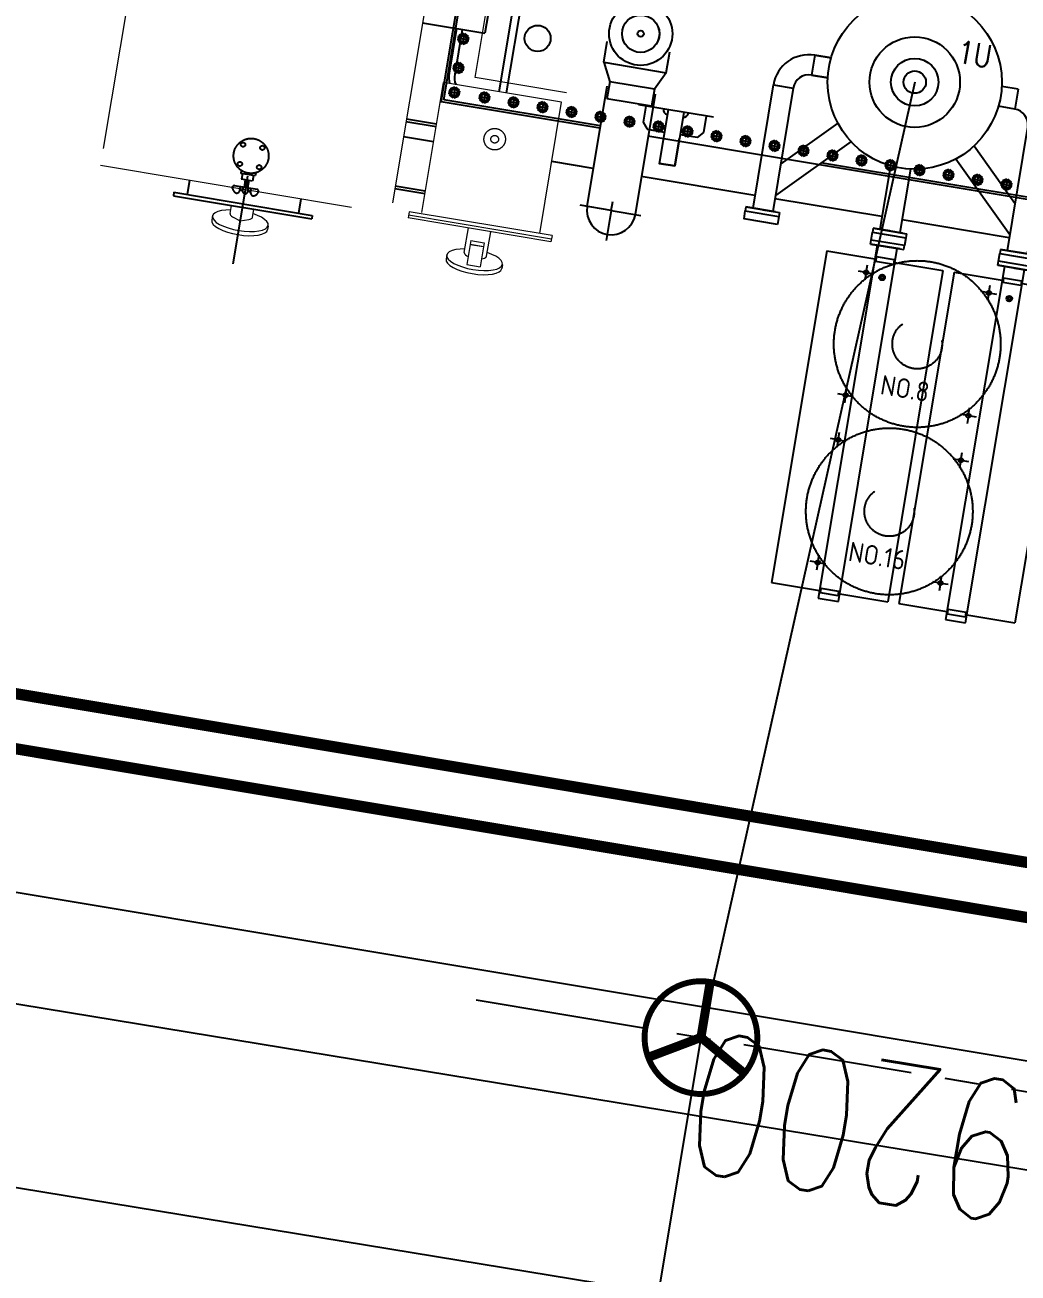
# Model space of a CAD drawing. Header units: millimetres. Extents: x 6239764 to 13047540, y 367704 to 979893.
# Drawn here: x 8164851 to 8169241, y 402951 to 408467 of the extents above; entities that cross this region are included whole.
import ezdxf
from ezdxf.enums import TextEntityAlignment as Align

# ---------------------------------------------------------------- set-up
doc = ezdxf.new("R2010")
doc.units = ezdxf.units.MM
doc.header["$LTSCALE"] = 300
for name, pattern in [('AM_ISO08W050', [18, 12, -1.5, 3, -1.5]), ('AM_ISO08W050X2', [9, 6, -0.75, 1.5, -0.75]), ('Amconstr', [9999, 9999, 0]), ('CENTER', [2, 1.25, -0.25, 0.25, -0.25]), ('CENTER2', [28.575, 19.05, -3.175, 3.175, -3.175]), ('DASHED', [0.75, 0.5, -0.25]), ('HIDDEN', [9.525, 6.35, -3.175]), ('PHANTOM', [2.5, 1.25, -0.25, 0.25, -0.25, 0.25, -0.25])]:
    doc.linetypes.add(name, pattern=pattern)
for name, color, linetype in [('1', 7, 'Continuous'), ('25  杶奪', 114, 'Continuous'), ('30  俋窒眈燊\\M+00000D', 3, 'Continuous'), ('AM_0', 7, 'Continuous'), ('COOLING', 41, 'Continuous'), ('M16', 3, 'Continuous'), ('M30', 3, 'Continuous'), ('M4', 5, 'Continuous'), ('SHB', 150, 'Continuous'), ('标注', 7, 'Continuous')]:
    doc.layers.add(name, color=color, linetype=linetype)
for name, color, linetype, lineweight in [('AM_0N', 7, 'Continuous', 50), ('AM_7', 4, 'AM_ISO08W050', 25), ('AM_7N', 4, 'AM_ISO08W050', 25), ('AM_CL', 1, 'Amconstr', 25), ('FAN-AM_0', 7, 'Continuous', 50), ('LV BUSHING-AM_4', 3, 'Continuous', 25), ('PHA', 5, 'PHANTOM', 13), ('SX', 3, 'Continuous', 30), ('tank-AM_0', 7, 'Continuous', 50)]:
    doc.layers.add(name, color=color, linetype=linetype, lineweight=lineweight)
doc.styles.add('ACISOTS', font='isocp.shx', dxfattribs={"height": 1, "bigfont": 'chineset.shx'})
doc.styles.get("Standard").update_dxf_attribs({"font": 'txt8.shx', "width": 0.7, "bigfont": 'hztxt_ii.shx'})
doc.dimstyles.new('STANDARD2', dxfattribs={"dimscale": 250, "dimtxt": 2.5, "dimasz": 2, "dimexe": 2.5, "dimexo": 0, "dimgap": 0.62, "dimtad": 1, "dimdec": 0, "dimzin": 0, "dimdsep": 46, "dimtxsty": 'Standard', "dimblk": 'OBLIQUE', "dimcen": 0.09, "dimadec": 3, "dimazin": 0, "dimtfac": 1, "dimtdec": 0, "dimtofl": 0, "dimtmove": 2, "dimatfit": 3, "dimldrblk": 'OBLIQUE', "dimfxl": 1, "dimtolj": 1, "dimtzin": 0, "dimarcsym": 0})

# ---------------------------------------------------------------- blocks, each defined once
blk = doc.blocks.new('_OBLIQUE')
at = {"color": 0, "linetype": 'ByBlock'}
blk.add_line((-0.5, -0.5), (0.5, 0.5), dxfattribs=at)
blk = doc.blocks.new('*D111')
at = {"layer": 'Defpoints', "color": 0, "ltscale": 0.1, "transparency": 16777216}
for p in [(6142669.1, -12765.9), (6133469.1, -13631.7), (6142669.1, -14241.4)]:
    blk.add_point(p, dxfattribs=at)
at = {"layer": '标注', "color": 67, "lineweight": -2, "ltscale": 0.1, "transparency": 16777216}
for p, q in [((6133469.1, -13631.7), (6133469.1, -12140.9)), ((6142669.1, -14241.4), (6142669.1, -12140.9)), ((6133469.1, -12765.9), (6142669.1, -12765.9))]:
    blk.add_line(p, q, dxfattribs=at)
at = {"layer": '标注', "color": 67, "lineweight": -2, "ltscale": 0.1, "transparency": 16777216, "xscale": 250, "yscale": 250, "zscale": 250, "rotation": 180}
blk.add_blockref('_OBLIQUE', (6133469.1, -12765.9), dxfattribs=at)
at = {"layer": '标注', "color": 67, "lineweight": -2, "ltscale": 0.1, "transparency": 16777216, "xscale": 250, "yscale": 250, "zscale": 250}
blk.add_blockref('_OBLIQUE', (6142669.1, -12765.9), dxfattribs=at)
at = {"layer": '标注', "color": 67, "lineweight": 13, "ltscale": 0.1, "transparency": 16777216, "insert": (6138069.1, -12353.4), "char_height": 625, "attachment_point": 5}
blk.add_mtext('\\A1;9200', dxfattribs=at)
blk = doc.blocks.new('A$C1C76hucg')
at = {"layer": 'COOLING'}
for p, q in [((-7513.8, 3324.4), (-7603.8, 3324.4)), ((-7603.8, 3324.4), (-7603.8, 1742.4)), ((-7513.8, 1742.4), (-7513.8, 3324.4)), ((-7818.8, 1804.4), (-7818.8, 3289.4)), ((-7603.8, 3289.4), (-7818.8, 3289.4)), ((-7598.8, 3299.4), (-7598.8, 3279.4)), ((-7598.8, 3299.4), (-7518.8, 3299.4)), ((-7598.8, 3279.4), (-7518.8, 3279.4)), ((-7518.8, 3299.4), (-7518.8, 3279.4)), ((-7298.8, 3289.4), (-7513.8, 3289.4)), ((-7298.8, 1804.4), (-7298.8, 3289.4)), ((-7603.8, 1804.4), (-7818.8, 1804.4)), ((-7598.8, 1794.4), (-7598.8, 1814.4)), ((-7598.8, 1814.4), (-7518.8, 1814.4)), ((-7598.8, 1794.4), (-7518.8, 1794.4)), ((-7518.8, 1794.4), (-7518.8, 1814.4)), ((-7298.8, 1804.4), (-7513.8, 1804.4)), ((-7558.8, 1742.4), (-7633.8, 1742.4)), ((-7633.8, 1742.4), (-7633.8, 1724.4)), ((-7483.8, 1742.4), (-7633.8, 1742.4)), ((-7633.8, 1742.4), (-7633.8, 1724.4)), ((-7615.9, 1742.4), (-7483.8, 1742.4)), ((-7604.8, 1742.4), (-7483.8, 1742.4)), ((-7558.8, 1742.4), (-7543.3, 1742.4)), ((-7483.8, 1742.4), (-7483.8, 1724.4)), ((-7483.8, 1742.4), (-7483.8, 1724.4)), ((-7633.8, 1671.4), (-7633.8, 1689.4)), ((-7633.8, 1671.4), (-7633.8, 1689.4)), ((-7483.8, 1671.4), (-7633.8, 1671.4)), ((-7558.8, 1671.4), (-7633.8, 1671.4)), ((-7615.9, 1671.4), (-7483.8, 1671.4)), ((-7604.8, 1671.4), (-7483.8, 1671.4)), ((-7603.8, 1118.7), (-7603.8, 1671.4)), ((-7558.8, 1671.4), (-7483.8, 1671.4)), ((-7513.8, 1118.7), (-7513.8, 1671.4)), ((-7483.8, 1671.4), (-7483.8, 1689.4)), ((-7483.8, 1671.4), (-7483.8, 1689.4))]:
    blk.add_line(p, q, dxfattribs=at)
blk.add_lwpolyline([(-7633.8, 1724.4), (-7483.8, 1724.4), (-7483.8, 1689.4), (-7633.8, 1689.4)], close=True, dxfattribs=at)
blk = doc.blocks.new('A$C6C825D1F')
at = {"layer": 'M16', "color": 200, "linetype": 'CENTER', "ltscale": 50}
for p, q in [((115.6, 148), (115.6, 141.5)), ((119.7, 139.4), (181.6, 139.4)), ((136.3, 149.4), (136.3, 139.4)), ((136.3, 149.4), (143.7, 149.4)), ((143.7, 149.4), (143.7, 139.4)), ((145.6, 119), (145.6, 139.4)), ((155.6, 119), (155.6, 139.4)), ((157.6, 149.4), (157.6, 139.4)), ((157.6, 149.4), (165, 149.4)), ((165, 149.4), (165, 139.4)), ((185.6, 148), (185.6, 141.5)), ((130.6, 104), (170.6, 104)), ((130.6, 95.5), (130.6, 104)), ((135.6, 119), (165.6, 119)), ((135.6, 104), (135.6, 119)), ((165.6, 104), (165.6, 119)), ((170.6, 95.5), (170.6, 104))]:
    blk.add_line(p, q, dxfattribs=at)
for centre, radius in [((150.6, 52.4), 47.5), ((124.1, 79), 6), ((177.1, 79), 6), ((124.1, 25.9), 6), ((177.1, 25.9), 6)]:
    blk.add_circle(centre, radius, dxfattribs=at)
for centre, radius, start, end in [((131.3, 142), 16.8, 100.8441, 158.9577), ((119.7, 144.4), 5, 216.0132, 270), ((125.9, 148.3), 10.4, 6.5152, 77.9072), ((150.7, 149.4), 7, 0, 180), ((175.3, 148.3), 10.4, 102.0928, 173.4848), ((170, 142), 16.8, 21.0423, 79.1559), ((181.6, 144.4), 5, 270, 323.9868)]:
    blk.add_arc(centre, radius, start, end, dxfattribs=at)
blk = doc.blocks.new('A$C7B570CCE')
at = {"linetype": 'Continuous'}
for p, q in [((167.5, 0), (-167.5, 0)), ((-35, 0), (-35, -240)), ((35, 0), (35, -240)), ((135, 0), (135, -73.1)), ((35, -240), (-35, -240))]:
    blk.add_line(p, q, dxfattribs=at)
for p, q in [((-135.2, 0), (-135.2, -72.9)), ((-135.2, -72.9), (-112.2, -100)), ((-112.2, -100), (-35, -100)), ((112.2, -100), (35, -100)), ((135.2, -72.9), (112.2, -100))]:
    blk.add_line(p, q)
for centre, start, end in [((-35, 0), 180, 270), ((35, 0), 270, 0)]:
    blk.add_arc(centre, 21, start, end)
blk = doc.blocks.new('A$C31AC28B4')
at = {"layer": 'PHA', "color": 31, "linetype": 'PHANTOM', "lineweight": 0, "ltscale": 3}
for p, q in [((-75, -656), (-605, -656)), ((-605, -1238), (-605, -656)), ((-75, -1244), (-75, -656)), ((-20, -1244), (-660, -1244)), ((-660, -1244), (-660, -1272)), ((-20, -1260), (-660, -1260)), ((-20, -1244), (-20, -1272)), ((-20, -1272), (-660, -1272)), ((-390, -1382.3), (-390, -1272)), ((-290, -1382.3), (-290, -1272)), ((-370, -1325.1), (-310, -1325.1)), ((-370, -1325.1), (-370, -1433)), ((-370, -1341.9), (-310, -1341.9)), ((-370, -1342.2), (-310, -1342.2)), ((-310, -1325.1), (-310, -1433)), ((-465, -1402.2), (-465, -1424.6)), ((-370, -1433), (-310, -1433)), ((-215, -1408.6), (-215, -1424.6))]:
    blk.add_line(p, q, dxfattribs=at)
at = {"layer": 'PHA', "color": 31, "linetype": 'PHANTOM', "lineweight": 0, "ltscale": 3, "flags": 128}
for points in [[(-390, -1365.8), (-411.3, -1369.9), (-429.8, -1375.4), (-444.9, -1382.1), (-456.1, -1389.6), (-462.9, -1397.8), (-465, -1406.3), (-462.4, -1414.7), (-455.1, -1422.8), (-443.5, -1430.3), (-427.9, -1436.8), (-409, -1442.2), (-387.5, -1446.1), (-364.2, -1448.6), (-340, -1449.4), (-315.8, -1448.6), (-292.5, -1446.1), (-271, -1442.2), (-252.1, -1436.8), (-236.5, -1430.3), (-224.9, -1422.8), (-217.6, -1414.7), (-215, -1406.3), (-217.1, -1397.8), (-223.9, -1389.6), (-235.1, -1382.1), (-250.2, -1375.4), (-268.7, -1369.9), (-290, -1365.8)], [(-465, -1424.6), (-462.6, -1433.1), (-455.5, -1441.3), (-443.9, -1448.8), (-428.4, -1455.4), (-409.4, -1460.9), (-387.8, -1464.9), (-364.4, -1467.4), (-340, -1468.2), (-315.6, -1467.4), (-292.2, -1464.9), (-270.6, -1460.9), (-251.6, -1455.4), (-236.1, -1448.8), (-224.5, -1441.3), (-217.4, -1433.1), (-215, -1424.6)], [(-390, -1382.3), (-389.1, -1385.6), (-386.6, -1388.8), (-382.5, -1391.8), (-376.9, -1394.4), (-370, -1396.7)], [(-310, -1396.7), (-303.1, -1394.4), (-297.5, -1391.8), (-293.4, -1388.8), (-290.9, -1385.6), (-290, -1382.3)]]:
    blk.add_lwpolyline(points, dxfattribs=at)
at = {"layer": 'PHA', "color": 31, "linetype": 'PHANTOM', "lineweight": 0, "ltscale": 3}
for radius in [47.5, 17]:
    blk.add_circle((-340, -866), radius, dxfattribs=at)
blk = doc.blocks.new('*U109')
at = {"layer": 'AM_0N'}
for p, q in [((42247.3, 10176), (42229.3, 10165.7)), ((42229.3, 10165.7), (42229.3, 10144.9)), ((42265.3, 10165.7), (42247.3, 10176)), ((42265.3, 10144.9), (42265.3, 10165.7)), ((42229.3, 10144.9), (42247.3, 10134.5)), ((42247.3, 10134.5), (42265.3, 10144.9))]:
    blk.add_line(p, q, dxfattribs=at)
blk.add_circle((42247.3, 10155.3), 18, dxfattribs=at)
at = {"layer": 'AM_7N', "linetype": 'AM_ISO08W050X2'}
for p, q in [((42223.6, 10155.3), (42271.1, 10155.3)), ((42247.3, 10179), (42247.3, 10131.5))]:
    blk.add_line(p, q, dxfattribs=at)
blk = doc.blocks.new('132主变')
at = {"ltscale": 0.1}
for p, q in [((6138816.4, -12631), (6138816.4, -10382)), ((6138579.1, -16951.7), (6138816.4, -12631.7))]:
    blk.add_line(p, q, dxfattribs=at)
blk.add_circle((6140255.2, -16868.1), 57.5)
at = {"layer": '1', "color": 3, "linetype": 'DASHED', "lineweight": 5, "ltscale": 50}
blk.add_lwpolyline([(6140089.2, -16651.7), (6140499.1, -16651.7), (6140499.1, -17028.3)], dxfattribs=at)
at = {"layer": '25  杶奪', "color": 163}
for p, q in [((6140352.1, -17281.9), (6140352.1, -16607.2)), ((6140386.1, -17262.7), (6140386.1, -16607.2))]:
    blk.add_line(p, q, dxfattribs=at)
at = {"layer": '25  杶奪'}
blk.add_lwpolyline([(6139634.1, -16536.7), (6139634.1, -16411.7), (6139564.1, -16411.7), (6139564.1, -16536.7)], dxfattribs=at)
for radius in [200, 105, 49.5]:
    blk.add_circle((6138579.1, -16951.7), radius, dxfattribs=at)
at = {"layer": '30  俋窒眈燊\\M+00000D', "linetype": 'HIDDEN'}
for points in [[(6134159.1, -18013.7), (6134159.1, -16531.7), (6139703.1, -16531.7)], [(6139919.1, -16531.7), (6140619.1, -16531.7), (6140619.1, -18672.4)]]:
    blk.add_lwpolyline(points, dxfattribs=at)
at = {"layer": 'AM_0', "color": 31}
for p, q in [((6141729, -15916.7), (6141109, -15916.7)), ((6141109, -15932.7), (6141109, -15916.7)), ((6141729, -15932.7), (6141109, -15932.7)), ((6141169, -15932.7), (6141169, -15996.7)), ((6141669, -15932.7), (6141669, -15996.7)), ((6141729, -15932.7), (6141729, -15916.7))]:
    blk.add_line(p, q, dxfattribs=at)
at = {"layer": 'AM_7', "color": 31, "linetype": 'CENTER2'}
blk.add_line((6141419, -15663.7), (6141419, -16056.7), dxfattribs=at)
at = {"layer": 'AM_CL'}
for p, q in [((6140769, -16109.8), (6140634.1, -16109.8)), ((6140769, -16121.8), (6140634.1, -16121.8)), ((6140769, -16409.8), (6140634.1, -16409.8)), ((6140769, -16421.8), (6140634.1, -16421.8)), ((6140489.1, -16981.7), (6140489.1, -16851.7)), ((6140768.9, -16851.7), (6140489.1, -16851.7))]:
    blk.add_line(p, q, dxfattribs=at)
at = {"layer": 'COOLING'}
for p, q in [((6138319.1, -16151.7), (6138319.1, -14666.7)), ((6138534.1, -14666.7), (6138319.1, -14666.7)), ((6138624.1, -14631.7), (6138534.1, -14631.7)), ((6138534.1, -14631.7), (6138534.1, -16213.7)), ((6138539.1, -14656.7), (6138539.1, -14676.7)), ((6138539.1, -14656.7), (6138619.1, -14656.7)), ((6138619.1, -14656.7), (6138619.1, -14676.7)), ((6138624.1, -16213.7), (6138624.1, -14631.7)), ((6138839.1, -14666.7), (6138624.1, -14666.7)), ((6138839.1, -16151.7), (6138839.1, -14666.7)), ((6138539.1, -14676.7), (6138619.1, -14676.7)), ((6138534.1, -16151.7), (6138319.1, -16151.7)), ((6138539.1, -16161.7), (6138539.1, -16141.7)), ((6138539.1, -16141.7), (6138619.1, -16141.7)), ((6138619.1, -16161.7), (6138619.1, -16141.7)), ((6138839.1, -16151.7), (6138624.1, -16151.7)), ((6138579.1, -16213.7), (6138504.1, -16213.7)), ((6138504.1, -16213.7), (6138504.1, -16231.7)), ((6138654.1, -16213.7), (6138504.1, -16213.7)), ((6138504.1, -16213.7), (6138504.1, -16231.7)), ((6138521.9, -16213.7), (6138654.1, -16213.7)), ((6138533.1, -16213.7), (6138654.1, -16213.7)), ((6138539.1, -16161.7), (6138619.1, -16161.7)), ((6138579.1, -16213.7), (6138594.6, -16213.7)), ((6138654.1, -16213.7), (6138654.1, -16231.7)), ((6138654.1, -16213.7), (6138654.1, -16231.7)), ((6138504.1, -16284.7), (6138504.1, -16266.7)), ((6138504.1, -16284.7), (6138504.1, -16266.7)), ((6138654.1, -16284.7), (6138654.1, -16266.7)), ((6138654.1, -16284.7), (6138654.1, -16266.7)), ((6139074.1, -16284.7), (6139074.1, -16266.7)), ((6139074.1, -16284.7), (6139074.1, -16266.7)), ((6139224.1, -16284.7), (6139224.1, -16266.7)), ((6139224.1, -16284.7), (6139224.1, -16266.7)), ((6138654.1, -16284.7), (6138504.1, -16284.7)), ((6138579.1, -16284.7), (6138504.1, -16284.7)), ((6138521.9, -16284.7), (6138654.1, -16284.7)), ((6138533.1, -16284.7), (6138654.1, -16284.7)), ((6138534.1, -16569.3), (6138534.1, -16284.7)), ((6138579.1, -16284.7), (6138654.1, -16284.7)), ((6138624.1, -16569.3), (6138624.1, -16284.7)), ((6139224.1, -16284.7), (6139074.1, -16284.7)), ((6139149.1, -16284.7), (6139074.1, -16284.7)), ((6139091.9, -16284.7), (6139224.1, -16284.7)), ((6139103.1, -16284.7), (6139224.1, -16284.7)), ((6139104.1, -16837.4), (6139104.1, -16284.7)), ((6139149.1, -16284.7), (6139224.1, -16284.7)), ((6139194.1, -16837.4), (6139194.1, -16284.7)), ((6138344.5, -16646.4), (6138054.1, -16356)), ((6138813.6, -16646.4), (6139104.1, -16356)), ((6138273.8, -16717.1), (6138054.1, -16497.4)), ((6138884.3, -16717.1), (6139104.1, -16497.4)), ((6139193.6, -16837.4), (6139104.5, -16837.4)), ((6138123.4, -16907.1), (6138196.6, -16907.1)), ((6138123.4, -16996.2), (6138123.4, -16907.1)), ((6138961.5, -16907.1), (6139034.8, -16907.1)), ((6139034.8, -16907.1), (6138961.5, -16907.1)), ((6139034.8, -16996.2), (6139034.8, -16907.1)), ((6138123.4, -16996.2), (6138196.6, -16996.2)), ((6138961.5, -16996.2), (6139034.8, -16996.2)), ((6139034.8, -16996.2), (6138961.5, -16996.2))]:
    blk.add_line(p, q, dxfattribs=at)
for points in [[(6138504.1, -16231.7), (6138654.1, -16231.7), (6138654.1, -16266.7), (6138504.1, -16266.7)], [(6139074.1, -16231.7), (6139224.1, -16231.7), (6139224.1, -16266.7), (6139074.1, -16266.7)]]:
    blk.add_lwpolyline(points, close=True, dxfattribs=at)
for centre, radius in [((6138009.1, -16076.7), 12.5), ((6138009.1, -16076.7), 7), ((6138009.1, -16076.7), 6), ((6138579.1, -16076.7), 12.5), ((6138579.1, -16076.7), 7), ((6138579.1, -16076.7), 6)]:
    blk.add_circle(centre, radius, dxfattribs=at)
for centre, radius, start, end in [((6138123.4, -16837.4), 69.8, 180, 270), ((6139034.8, -16837.4), 158.8, 270, 0), ((6139034.8, -16837.4), 69.8, 270, 0)]:
    blk.add_arc(centre, radius, start, end, dxfattribs=at)
at = {"layer": 'FAN-AM_0', "color": 171, "linetype": 'DASHED', "lineweight": -2, "ltscale": 3}
for p, q in [((6138102.6, -14786.7), (6138102.6, -14752.2)), ((6138652.6, -14786.7), (6138652.6, -14752.2)), ((6138102.6, -14786.7), (6138068.1, -14786.7)), ((6138102.6, -14786.7), (6138137.1, -14786.7)), ((6138102.6, -14786.7), (6138102.6, -14821.2)), ((6138652.6, -14786.7), (6138618.1, -14786.7)), ((6138652.6, -14786.7), (6138652.6, -14821.2)), ((6138652.6, -14786.7), (6138687.1, -14786.7)), ((6138102.6, -15336.7), (6138102.6, -15302.2)), ((6138652.6, -15336.7), (6138652.6, -15302.2)), ((6138102.6, -15336.7), (6138068.1, -15336.7)), ((6138102.6, -15336.7), (6138102.6, -15371.2)), ((6138102.6, -15336.7), (6138137.1, -15336.7)), ((6138652.6, -15336.7), (6138618.1, -15336.7)), ((6138652.6, -15336.7), (6138687.1, -15336.7)), ((6138652.6, -15336.7), (6138652.6, -15371.2)), ((6138102.6, -15536.7), (6138068.1, -15536.7)), ((6138102.6, -15536.7), (6138102.6, -15502.2)), ((6138102.6, -15536.7), (6138137.1, -15536.7)), ((6138102.6, -15536.7), (6138102.6, -15571.2)), ((6138652.6, -15536.7), (6138618.1, -15536.7)), ((6138652.6, -15536.7), (6138652.6, -15502.2)), ((6138652.6, -15536.7), (6138652.6, -15571.2)), ((6138652.6, -15536.7), (6138687.1, -15536.7)), ((6138102.6, -16086.7), (6138068.1, -16086.7)), ((6138102.6, -16086.7), (6138102.6, -16052.2)), ((6138102.6, -16086.7), (6138102.6, -16121.2)), ((6138102.6, -16086.7), (6138137.1, -16086.7)), ((6138652.6, -16086.7), (6138618.1, -16086.7)), ((6138652.6, -16086.7), (6138652.6, -16052.2)), ((6138652.6, -16086.7), (6138687.1, -16086.7)), ((6138652.6, -16086.7), (6138652.6, -16121.2))]:
    blk.add_line(p, q, dxfattribs=at)
at = {"layer": 'FAN-AM_0', "color": 171, "linetype": 'DASHED', "lineweight": -2, "ltscale": 30}
for centre in [(6138377.6, -15061.7), (6138377.6, -15811.7)]:
    blk.add_circle(centre, 368.5, dxfattribs=at)
at = {"layer": 'FAN-AM_0', "color": 171, "linetype": 'DASHED', "lineweight": -2, "ltscale": 3}
for centre, radius in [((6138102.6, -14786.7), 9.5), ((6138652.6, -14786.7), 9.5), ((6138377.6, -15061.7), 110), ((6138102.6, -15336.7), 9.5), ((6138652.6, -15336.7), 9.5), ((6138102.6, -15536.7), 9.5), ((6138652.6, -15536.7), 9.5), ((6138377.6, -15811.7), 110), ((6138102.6, -16086.7), 9.5), ((6138652.6, -16086.7), 9.5)]:
    blk.add_circle(centre, radius, dxfattribs=at)
at = {"layer": 'LV BUSHING-AM_4', "color": 6}
for p, q in [((6139809.1, -16171.7), (6139809.1, -16037.5)), ((6139809.1, -16171.7), (6139676.3, -16171.7)), ((6139701.1, -16171.7), (6139701.1, -16710)), ((6139809.1, -16171.7), (6139809.1, -16211.1)), ((6139809.1, -16171.7), (6139948, -16171.7)), ((6139917.1, -16171.7), (6139917.1, -16710)), ((6139709.1, -16655.3), (6139909.1, -16655.3)), ((6139709.1, -16731.3), (6139709.1, -16655.3)), ((6139909.1, -16731.3), (6139909.1, -16655.3)), ((6139669.1, -16811.8), (6139709.1, -16731.3)), ((6139709.1, -16731.3), (6139909.1, -16731.3)), ((6139949.1, -16811.8), (6139909.1, -16731.3)), ((6139949.1, -16811.8), (6139669.1, -16811.8)), ((6139669.1, -16811.8), (6139669.1, -16905.4)), ((6139949.1, -16811.8), (6139949.1, -16905.4))]:
    blk.add_line(p, q, dxfattribs=at)
for radius in [140, 82.5]:
    blk.add_circle((6139809.1, -16963.3), radius, dxfattribs=at)
blk.add_arc((6139809.1, -16171.7), 108, 0, 180, dxfattribs=at)
at = {"layer": 'M30', "color": 253}
for points in [[(6138054.1, -16341.7), (6138534.1, -16341.7)], [(6138624.1, -16341.7), (6139104.1, -16341.7)], [(6139194.1, -16341.7), (6139703.1, -16341.7)], [(6139919.1, -16341.7), (6140104.1, -16341.7)], [(6140634.1, -16341.7), (6140769, -16341.7)], [(6134149.1, -18013.7), (6134149.1, -16521.7), (6139703.1, -16521.7)], [(6139919.1, -16521.7), (6140629.1, -16521.7), (6140629.1, -18681.1)]]:
    blk.add_lwpolyline(points, dxfattribs=at)
for points in [[(6140577.3, -16607.2, -0.130047), (6140589.1, -16651.7), (6140589.1, -16851.7)], [(6140605.1, -16607.2, -0.099676), (6140614.1, -16651.7), (6140614.1, -16851.7)]]:
    blk.add_lwpolyline(points, format="xyb", dxfattribs=at)
blk.add_circle((6138579.1, -16951.7), 385, dxfattribs=at)
at = {"layer": 'M4', "color": 153}
for radius in [82.6, 14]:
    blk.add_circle((6139809.1, -16963.3), radius, dxfattribs=at)
at = {"layer": 'PHA', "color": 31, "linetype": 'PHANTOM', "lineweight": 0, "ltscale": 3}
for p, q in [((6141296.4, -15829.6), (6141294, -15838.1)), ((6141303.5, -15821.4), (6141296.4, -15829.6)), ((6141315.1, -15813.9), (6141303.5, -15821.4)), ((6141330.6, -15807.2), (6141315.1, -15813.9)), ((6141331.1, -15825.9), (6141315.5, -15832.4)), ((6141349.6, -15801.8), (6141330.6, -15807.2)), ((6141350, -15820.5), (6141331.1, -15825.9)), ((6141371.2, -15797.8), (6141349.6, -15801.8)), ((6141371.5, -15816.5), (6141350, -15820.5)), ((6141394.6, -15795.3), (6141371.2, -15797.8)), ((6141394.8, -15814.1), (6141371.5, -15816.5)), ((6141419, -15794.5), (6141394.6, -15795.3)), ((6141419, -15813.3), (6141394.8, -15814.1)), ((6141443.4, -15795.3), (6141419, -15794.5)), ((6141443.2, -15814.1), (6141419, -15813.3)), ((6141466.5, -15816.5), (6141443.2, -15814.1)), ((6141466.8, -15797.8), (6141443.4, -15795.3)), ((6141488, -15820.5), (6141466.5, -15816.5)), ((6141488.5, -15801.8), (6141466.8, -15797.8)), ((6141506.9, -15825.9), (6141488, -15820.5)), ((6141507.4, -15807.2), (6141488.5, -15801.8)), ((6141522.5, -15832.4), (6141506.9, -15825.9)), ((6141522.9, -15813.9), (6141507.4, -15807.2)), ((6141534.5, -15821.4), (6141522.9, -15813.9)), ((6141541.6, -15829.6), (6141534.5, -15821.4)), ((6141544, -15838.1), (6141541.6, -15829.6)), ((6141294, -15854), (6141294, -15838.1)), ((6141296.6, -15848), (6141294, -15856.4)), ((6141294, -15856.4), (6141296.1, -15864.9)), ((6141296.1, -15864.9), (6141302.9, -15873)), ((6141303.9, -15839.9), (6141296.6, -15848)), ((6141302.9, -15873), (6141314.1, -15880.6)), ((6141315.5, -15832.4), (6141303.9, -15839.9)), ((6141314.1, -15880.6), (6141329.2, -15887.2)), ((6141369.9, -15877.1), (6141369, -15880.4)), ((6141369, -15880.4), (6141369, -15916.7)), ((6141372.4, -15873.9), (6141369.9, -15877.1)), ((6141376.6, -15870.9), (6141372.4, -15873.9)), ((6141382.2, -15868.2), (6141376.6, -15870.9)), ((6141419, -15856.2), (6141382.2, -15868.2)), ((6141455.9, -15868.2), (6141419, -15856.2)), ((6141461.5, -15870.9), (6141455.9, -15868.2)), ((6141465.6, -15873.9), (6141461.5, -15870.9)), ((6141468.2, -15877.1), (6141465.6, -15873.9)), ((6141469, -15880.4), (6141468.2, -15877.1)), ((6141469, -15880.4), (6141469, -15916.7)), ((6141508.8, -15887.2), (6141524, -15880.6)), ((6141534.1, -15839.9), (6141522.5, -15832.4)), ((6141524, -15880.6), (6141535.1, -15873)), ((6141541.4, -15848), (6141534.1, -15839.9)), ((6141535.1, -15873), (6141541.9, -15864.9)), ((6141544, -15856.4), (6141541.4, -15848)), ((6141541.9, -15864.9), (6141544, -15856.4)), ((6141544, -15860.4), (6141544, -15838.1)), ((6141329.2, -15887.2), (6141347.8, -15892.7)), ((6141347.8, -15892.7), (6141369, -15896.9)), ((6141469, -15896.9), (6141490.3, -15892.7)), ((6141490.3, -15892.7), (6141508.8, -15887.2)), ((6140768.9, -17170.2), (6140769, -15996.7)), ((6142069.2, -15996.7), (6140769, -15996.7)), ((6142069.5, -19446.7), (6142069.2, -15996.7))]:
    blk.add_line(p, q, dxfattribs=at)
at = {"layer": 'SHB', "const_width": 26.2}
blk.add_lwpolyline([(6138816.4, -12381.7, -1), (6138816.4, -12880.3, -1)], format="xyb", close=True, dxfattribs=at)
at = {"layer": 'SHB', "const_width": 40}
for points in [[(6138816.4, -12631.7), (6138600.4, -12506.3)], [(6138816.4, -12631.7), (6139032.3, -12506.3)], [(6138816.4, -12880.3), (6138816.4, -12631.7)]]:
    blk.add_lwpolyline(points, dxfattribs=at)
at = {"layer": 'SX', "linetype": 'CENTER', "lineweight": -3, "ltscale": 2}
blk.add_line((6139824.1, -12631.7), (6134142.1, -12631.7), dxfattribs=at)
at = {"layer": 'SX', "const_width": 50}
for points in [[(6142909.1, -13391.7), (6133229.1, -13391.7)], [(6142669.1, -13631.7), (6133469.1, -13631.7)]]:
    blk.add_lwpolyline(points, dxfattribs=at)
at = {"layer": '25  杶奪', "rotation": 180}
blk.add_blockref('A$C7B570CCE', (6139599.1, -16651.7), dxfattribs=at)
at = {"layer": 'AM_0', "rotation": 180}
blk.add_blockref('A$C31AC28B4', (6140029.1, -17263.2), dxfattribs=at)
at = {"layer": 'AM_0N', "rotation": 180}
for p in [(6180351.4, -6416.4), (6180481.4, -6416.4), (6180611.4, -6416.4), (6180741.4, -6416.4), (6180871.4, -6416.4), (6181001.4, -6416.4), (6181131.4, -6416.4), (6181261.4, -6416.4), (6181391.4, -6416.4), (6181521.4, -6416.4), (6181651.4, -6416.4), (6181781.4, -6416.4), (6181911.4, -6416.4), (6182041.4, -6416.4), (6182171.4, -6416.4), (6182301.4, -6416.4), (6182431.4, -6416.4), (6182561.4, -6416.4), (6182691.4, -6416.4), (6182826.4, -6416.4)]:
    blk.add_blockref('*U109', p, dxfattribs=at)
at = {"layer": 'AM_0N', "xscale": -1, "rotation": 180}
for p in [(6098331.7, -6526.4), (6098331.7, -6656.4)]:
    blk.add_blockref('*U109', p, dxfattribs=at)
at = {"layer": 'M16', "color": 200, "linetype": 'CENTER', "ltscale": 50, "xscale": 1.631578948348761, "yscale": 1.631578948348761, "zscale": 1.631578948348761}
blk.add_blockref('A$C6C825D1F', (6141173.4, -16232.9), dxfattribs=at)
at = {"layer": 'tank-AM_0'}
blk.add_blockref('A$C1C76hucg', (6145567.8, -17956.1), dxfattribs=at)
at = {"color": 4, "style": 'ACISOTS'}
for s, p in [('NO.16', (6138398.5, -14859.4)), ('NO.8', (6138398.5, -15609.4))]:
    blk.add_text(s, height=86.73, rotation=180, dxfattribs=at).set_placement(p, align=Align.MIDDLE)
at = {"color": 2, "linetype": 'DASHED', "width": 0.833333}
blk.add_text('1U', height=100, rotation=180, dxfattribs=at).set_placement((6138412.5, -17067.6))
at = {"layer": '标注', "lineweight": 13, "ltscale": 0.1}
dim = blk.add_linear_dim(base=(6142669.1, -12765.9), p1=(6133469.1, -13631.7), p2=(6142669.1, -14241.4), dimstyle='STANDARD2', override={"dimasz": 1, "dimgap": 0.4, "dimclrd": 67, "dimclre": 67, "dimclrt": 67}, dxfattribs=at)
dim.commit()
dim.dimension.update_dxf_attribs({"geometry": '*D111', "text_midpoint": (6138069.1, -12353.4)})

msp = doc.modelspace()

# ---------------------------------------------------------------- linework, layer by layer
for p, q in [((8181851.4, 401342.3, -72.5), (8150807.2, 406437, -72.5)), ((8181719.8, 400553.3, -72.5), (8149886.9, 405777.3, -72.5))]:
    msp.add_line(p, q)

# ---------------------------------------------------------------- block references
at = {"rotation": 170.529000035935}
msp.add_blockref('132主变', (14220898.9, -618599.8, 13501.8), dxfattribs=at)

doc.saveas('drawing.dxf')
